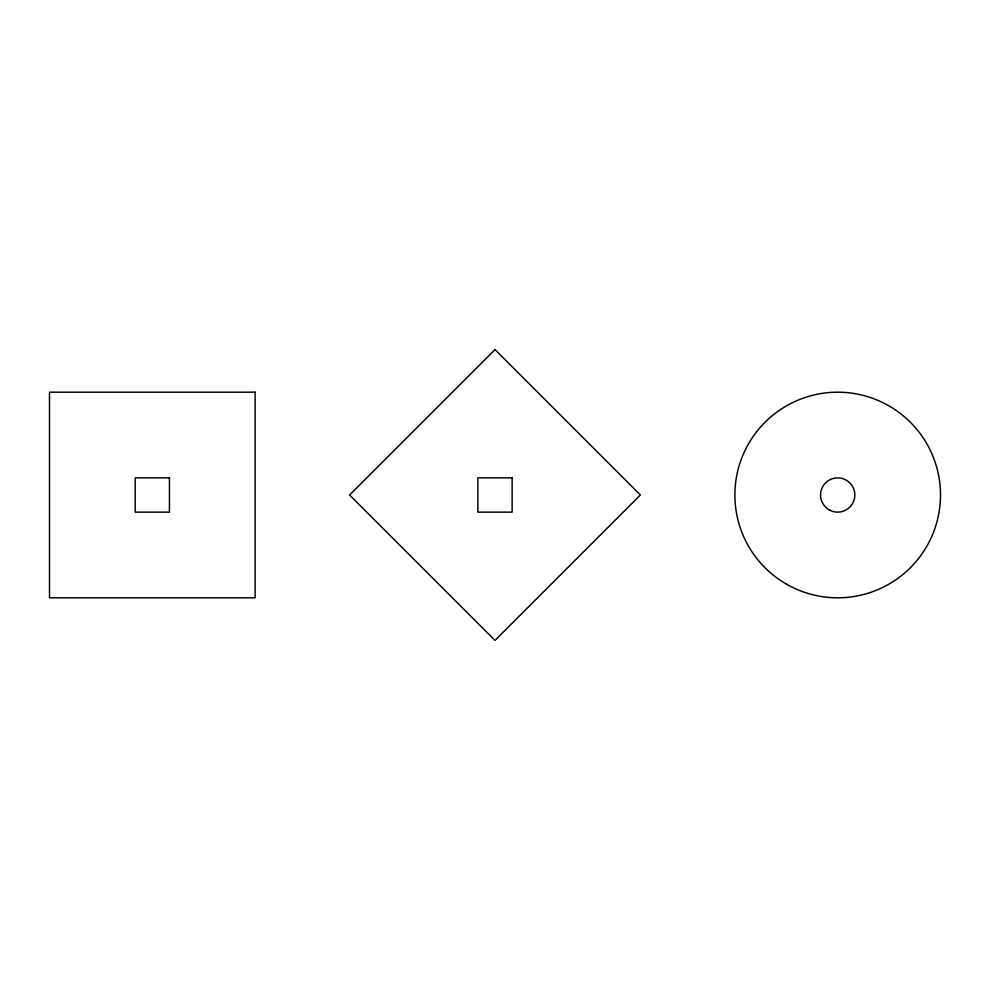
<?xml version="1.0" encoding="UTF-8"?>
<svg xmlns="http://www.w3.org/2000/svg" width="990" height="990" viewBox="0 0 990 990"><rect width="100%" height="100%" fill="white"/><g stroke="black" fill="none" stroke-linecap="round" stroke-linejoin="round"><path stroke-width="1.49" d="M495 349.606L349.606 495L495 640.394L640.394 495L495 349.606M255.111 392.189L49.5 392.189L49.5 597.812L255.111 597.812L255.111 392.189M169.439 477.861L135.172 477.861L135.172 512.139L169.439 512.139L169.439 477.861M512.139 477.861L477.861 477.861L477.861 512.139L512.139 512.139L512.139 477.861M786.283 584.038A102.811 102.811 0 0 0 940.5 495A102.811 102.811 0 0 0 786.283 405.962A102.811 102.811 0 0 0 786.283 584.038M829.125 509.838A17.139 17.139 0 0 0 854.828 495A17.139 17.139 0 0 0 829.125 480.162A17.139 17.139 0 0 0 829.125 509.838"/></g></svg>
